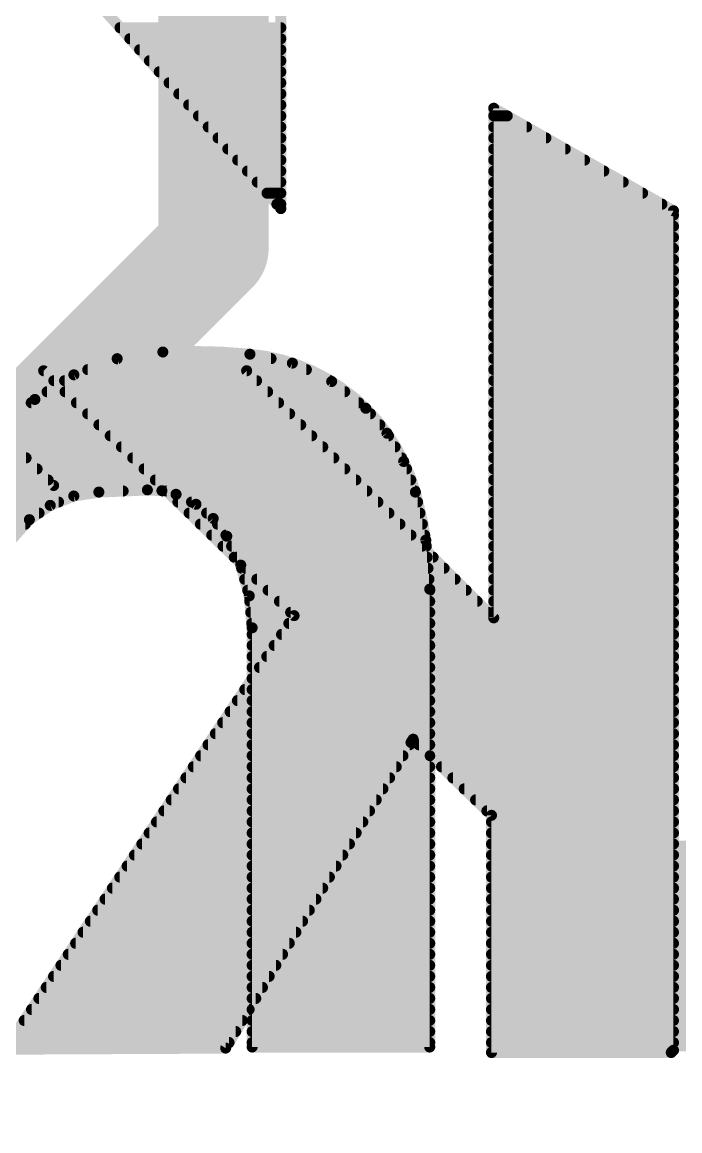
# Model space of a CAD drawing. Extents: x -19.1 to 53.5, y -15.6 to 59.8.
# Drawn here: x 28.134 to 29.649, y 20.193 to 22.746 of the extents above; entities that cross this region are included whole.
import ezdxf

# ---------------------------------------------------------------- set-up
doc = ezdxf.new("R2010")
doc.units = 0
for name, color, linetype in [('16', 132, 'CONTINUOUS'), ('21', 41, 'CONTINUOUS'), ('22', 40, 'CONTINUOUS')]:
    doc.layers.add(name, color=color, linetype=linetype)

# ---------------------------------------------------------------- blocks, each defined once
blk = doc.blocks.new('RECT')
blk.add_solid([(-0.5, -0.5), (0.5, -0.5), (-0.5, 0.5), (0.5, 0.5)])

msp = doc.modelspace()

# ---------------------------------------------------------------- linework, layer by layer
at = {"layer": '16', "const_width": 0.254}
for points in [[(28.575, 22.225), (28.575, 31.496)], [(26.67, 20.32), (28.575, 22.225)]]:
    msp.add_lwpolyline(points, dxfattribs=at)
at = {"layer": '16', "const_width": 0.127}
for points in [[(28.6199, 22.1801, 1), (28.5301, 22.2699)], [(28.5115, 22.225, 1), (28.6385, 22.225)]]:
    msp.add_lwpolyline(points, format="xyb", dxfattribs=at)
at = {"layer": '21'}
for points, const_width in [([(28.4582, 21.9862, 0.1577), (28.1635, 21.877)], 0.0254), ([(28.3521, 21.977, 1), (28.354, 21.9644)], 0.0127), ([(28.355, 21.9774, 1), (28.355, 21.9646)], 0.0127), ([(28.3552, 21.9648, 1), (28.3508, 21.9767)], 0.0127), ([(28.6588, 21.9812, 0.0335), (28.4582, 21.9862)], 0.0254), ([(28.4584, 21.9925, 1), (28.458, 21.9799)], 0.0127), ([(28.4579, 21.9925, 1), (28.4585, 21.9799)], 0.0127), ([(28.4591, 21.9799, 1), (28.4573, 21.9925)], 0.0127), ([(28.4585, 21.9799, 1), (28.4579, 21.9925)], 0.0127), ([(28.6601, 21.9874, 1), (28.6575, 21.975)], 0.0127), ([(28.9255, 21.8567, 0.1741), (28.6588, 21.9812)], 0.0254), ([(28.6594, 21.9875, 1), (28.6582, 21.9749)], 0.0127), ([(28.6582, 21.9749, 1), (28.6594, 21.9875)], 0.0127), ([(28.6586, 21.9749, 1), (28.659, 21.9875)], 0.0127), ([(28.7074, 21.9646, 1), (28.7074, 21.9774)], 0.0127), ([(28.2853, 21.952, 1), (28.2853, 21.9393)], 0.0127), ([(28.7592, 21.9664, 1), (28.7538, 21.9549)], 0.0127), ([(28.7552, 21.9545, 1), (28.7578, 21.9669)], 0.0127), ([(28.7888, 21.9393, 1), (28.7888, 21.952)], 0.0127), ([(28.2319, 21.9266, 1), (28.2319, 21.9139)], 0.0127), ([(28.2512, 21.9397, 1), (28.2556, 21.9278)], 0.0127), ([(28.2568, 21.9284, 1), (28.25, 21.9391)], 0.0127), ([(28.8509, 21.9234, 1), (28.8431, 21.9134)], 0.0127), ([(28.8432, 21.9139, 1), (28.8432, 21.9266)], 0.0127), ([(28.8443, 21.9127, 1), (28.8497, 21.9242)], 0.0127), ([(28.1917, 21.9012, 1), (28.1917, 21.8884)], 0.0127), ([(28.8771, 21.8884, 1), (28.8771, 21.9012)], 0.0127), ([(28.1635, 21.877, 0.0664), (28.0772, 21.7881)], 0.0254), ([(28.1551, 21.8758, 1), (28.1551, 21.8631)], 0.0127), ([(28.1601, 21.8824, 1), (28.1669, 21.8716)], 0.0127), ([(28.1596, 21.882, 1), (28.1674, 21.872)], 0.0127), ([(28.1678, 21.8723, 1), (28.1592, 21.8817)], 0.0127), ([(28.1674, 21.872, 1), (28.1596, 21.882)], 0.0127), ([(28.9094, 21.8631, 1), (28.9094, 21.8758)], 0.0127), ([(28.9303, 21.8608, 1), (28.9207, 21.8526)], 0.0127), ([(29.0398, 21.6637, 0.1281), (28.9255, 21.8567)], 0.0254), ([(28.93, 21.8612, 1), (28.921, 21.8522)], 0.0127), ([(28.921, 21.8522, 1), (28.93, 21.8612)], 0.0127), ([(28.9216, 21.8517, 1), (28.9294, 21.8617)], 0.0127), ([(28.9363, 21.8377, 1), (28.9363, 21.8504)], 0.0127), ([(28.9579, 21.8122, 1), (28.9579, 21.825)], 0.0127), ([(28.9799, 21.8024, 1), (28.9689, 21.7959)], 0.0127), ([(28.9696, 21.7951, 1), (28.9792, 21.8033)], 0.0127), ([(28.9779, 21.7869, 1), (28.9779, 21.7996)], 0.0127), ([(28.993, 21.7614, 1), (28.993, 21.7742)], 0.0127), ([(29.008, 21.736, 1), (29.008, 21.7488)], 0.0127), ([(29.0188, 21.7365, 1), (29.0069, 21.732)], 0.0127), ([(29.0074, 21.731, 1), (29.0183, 21.7375)], 0.0127), ([(29.0194, 21.7107, 1), (29.0194, 21.7234)], 0.0127), ([(29.0291, 21.6852, 1), (29.0291, 21.698)], 0.0127), ([(28.3108, 21.6637, 0.1688), (28.1508, 21.6002)], 0.0254), ([(28.3108, 21.6637, 0.0006), (28.4226, 21.6687)], 0.0254), ([(28.3105, 21.67, 1), (28.3111, 21.6574)], 0.0127), ([(28.3105, 21.67, 1), (28.3111, 21.6574)], 0.0127), ([(28.3118, 21.6574, 1), (28.3098, 21.67)], 0.0127), ([(28.3111, 21.6574, 1), (28.3105, 21.67)], 0.0127), ([(28.3667, 21.6598, 1), (28.3667, 21.6726)], 0.0127), ([(28.4886, 21.6586, 0.0992), (28.4226, 21.6687)], 0.0254), ([(28.4229, 21.675, 1), (28.4223, 21.6624)], 0.0127), ([(28.4223, 21.675, 1), (28.4229, 21.6624)], 0.0127), ([(28.4229, 21.6624, 1), (28.4223, 21.675)], 0.0127), ([(28.4229, 21.6624, 1), (28.4223, 21.675)], 0.0127), ([(28.4577, 21.6731, 1), (28.4545, 21.6608)], 0.0127), ([(28.4589, 21.6726, 1), (28.4589, 21.6598)], 0.0127), ([(28.4558, 21.6606, 1), (28.4564, 21.6733)], 0.0127), ([(29.046, 21.665, 1), (29.0336, 21.6624)], 0.0127), ([(29.0728, 21.4401, 0.0668), (29.0398, 21.6637)], 0.0254), ([(29.0459, 21.6655, 1), (29.0337, 21.6619)], 0.0127), ([(29.0388, 21.6598, 1), (29.0388, 21.6726)], 0.0127), ([(28.2181, 21.6345, 1), (28.2181, 21.6472)], 0.0127), ([(28.2522, 21.661, 1), (28.2541, 21.6484)], 0.0127), ([(28.2555, 21.6488, 1), (28.2508, 21.6606)], 0.0127), ([(28.4914, 21.6643, 1), (28.4858, 21.6529)], 0.0127), ([(28.6055, 21.5621, 0.1719), (28.4886, 21.6586)], 0.0254), ([(28.4908, 21.6646, 1), (28.4864, 21.6526)], 0.0127), ([(28.4864, 21.6526, 1), (28.4908, 21.6646)], 0.0127), ([(28.487, 21.6524, 1), (28.4902, 21.6648)], 0.0127), ([(28.5243, 21.6472, 1), (28.5243, 21.6345)], 0.0127), ([(28.5386, 21.6405, 1), (28.5306, 21.6307)], 0.0127), ([(28.5318, 21.63, 1), (28.5374, 21.6413)], 0.0127), ([(29.0337, 21.6619, 1), (29.0459, 21.6655)], 0.0127), ([(29.0339, 21.6614, 1), (29.0457, 21.666)], 0.0127), ([(29.0448, 21.6345, 1), (29.0448, 21.6472)], 0.0127), ([(28.173, 21.609, 1), (28.173, 21.6218)], 0.0127), ([(28.1966, 21.6391, 1), (28.2013, 21.6273)], 0.0127), ([(28.2025, 21.6279, 1), (28.1953, 21.6384)], 0.0127), ([(28.5591, 21.6218, 1), (28.5591, 21.609)], 0.0127), ([(29.0503, 21.609, 1), (29.0503, 21.6218)], 0.0127), ([(28.1508, 21.6002, 0.1229), (28.0594, 21.4706)], 0.0254), ([(28.1416, 21.5836, 1), (28.1416, 21.5964)], 0.0127), ([(28.1472, 21.6054, 1), (28.1544, 21.595)], 0.0127), ([(28.1467, 21.605, 1), (28.1549, 21.5954)], 0.0127), ([(28.1555, 21.5959, 1), (28.1461, 21.6045)], 0.0127), ([(28.1549, 21.5954, 1), (28.1467, 21.605)], 0.0127), ([(28.5793, 21.6068, 1), (28.5692, 21.599)], 0.0127), ([(28.5702, 21.598, 1), (28.5783, 21.6078)], 0.0127), ([(28.5841, 21.5964, 1), (28.5841, 21.5836)], 0.0127), ([(29.0558, 21.5836, 1), (29.0558, 21.5964)], 0.0127), ([(28.6036, 21.571, 1), (28.6036, 21.5583)], 0.0127), ([(28.6112, 21.5649, 1), (28.5998, 21.5593)], 0.0127), ([(28.6639, 21.3512, 0.136), (28.6055, 21.5621)], 0.0254), ([(28.6109, 21.5654, 1), (28.6001, 21.5588)], 0.0127), ([(28.6001, 21.5588, 1), (28.6109, 21.5654)], 0.0127), ([(28.6005, 21.5582, 1), (28.6105, 21.566)], 0.0127), ([(29.0613, 21.5583, 1), (29.0613, 21.571)], 0.0127), ([(28.6166, 21.5456, 1), (28.6166, 21.5328)], 0.0127), ([(29.0701, 21.5535, 1), (29.0574, 21.5525)], 0.0127), ([(29.0576, 21.5517, 1), (29.07, 21.5543)], 0.0127), ([(29.0649, 21.5328, 1), (29.0649, 21.5456)], 0.0127), ([(28.6289, 21.5202, 1), (28.6289, 21.5074)], 0.0127), ([(29.0669, 21.5074, 1), (29.0669, 21.5202)], 0.0127), ([(28.6437, 21.4974, 1), (28.6315, 21.494)], 0.0127), ([(28.6319, 21.4929, 1), (28.6433, 21.4985)], 0.0127), ([(28.6396, 21.4948, 1), (28.6396, 21.4821)], 0.0127), ([(29.0689, 21.4821, 1), (29.0689, 21.4948)], 0.0127), ([(28.6467, 21.4694, 1), (28.6467, 21.4566)], 0.0127), ([(29.071, 21.4566, 1), (29.071, 21.4694)], 0.0127), ([(28.6537, 21.444, 1), (28.6537, 21.4312)], 0.0127), ([(29.0792, 21.4401, 1), (29.0664, 21.4401)], 0.0127), ([(29.0792, 21.4401, 1), (29.0664, 21.4401)], 0.0127), ([(29.0665, 21.4396, 1), (29.0791, 21.4406)], 0.0127), ([(29.0665, 21.44, 1), (29.0791, 21.4402)], 0.0127), ([(29.0728, 21.4312, 1), (29.0728, 21.444)], 0.0127), ([(28.6636, 21.4252, 1), (28.651, 21.4241)], 0.0127), ([(28.6512, 21.4229, 1), (28.6634, 21.4263)], 0.0127), ([(28.6584, 21.4186, 1), (28.6584, 21.4059)], 0.0127), ([(29.0728, 21.4059, 1), (29.0728, 21.4186)], 0.0127), ([(28.6607, 21.3932, 1), (28.6607, 21.3804)], 0.0127), ([(29.0728, 21.3804, 1), (29.0728, 21.3932)], 0.0127), ([(28.663, 21.3678, 1), (28.663, 21.355)], 0.0127), ([(29.0728, 21.355, 1), (29.0728, 21.3678)], 0.0127), ([(28.6703, 21.3512, 1), (28.6576, 21.3512)], 0.0127), ([(28.6703, 21.3512, 1), (28.6576, 21.3512)], 0.0127), ([(28.6576, 21.3506, 1), (28.6702, 21.3518)], 0.0127), ([(28.6576, 21.3512, 1), (28.6702, 21.3512)], 0.0127), ([(28.6639, 21.3424, 1), (28.6639, 21.3297)], 0.0127), ([(29.0728, 21.3297, 1), (29.0728, 21.3424)], 0.0127), ([(28.6639, 21.317, 1), (28.6639, 21.3042)], 0.0127), ([(29.0728, 21.3042, 1), (29.0728, 21.317)], 0.0127), ([(28.6639, 21.2916, 1), (28.6639, 21.2788)], 0.0127), ([(29.0728, 21.2788, 1), (29.0728, 21.2916)], 0.0127), ([(28.6639, 21.2662, 1), (28.6639, 21.2535)], 0.0127), ([(29.0728, 21.2535, 1), (29.0728, 21.2662)], 0.0127), ([(28.6639, 21.2408, 1), (28.6639, 21.228)], 0.0127), ([(29.0728, 21.228, 1), (29.0728, 21.2408)], 0.0127), ([(28.6639, 21.2154, 1), (28.6639, 21.2026)], 0.0127), ([(29.0728, 21.2026, 1), (29.0728, 21.2154)], 0.0127), ([(28.6639, 21.19, 1), (28.6639, 21.1773)], 0.0127), ([(29.0728, 21.1773, 1), (29.0728, 21.19)], 0.0127), ([(28.6639, 21.1646, 1), (28.6639, 21.1518)], 0.0127), ([(29.0728, 21.1518, 1), (29.0728, 21.1646)], 0.0127), ([(28.6639, 21.1392, 1), (28.6639, 21.1264)], 0.0127), ([(29.0728, 21.1264, 1), (29.0728, 21.1392)], 0.0127), ([(28.6639, 21.1138, 1), (28.6639, 21.1011)], 0.0127), ([(29.0728, 21.1011, 1), (29.0728, 21.1138)], 0.0127), ([(28.6639, 21.0884, 1), (28.6639, 21.0756)], 0.0127), ([(29.0728, 21.0756, 1), (29.0728, 21.0884)], 0.0127), ([(28.6639, 21.063, 1), (28.6639, 21.0502)], 0.0127), ([(29.0728, 21.0502, 1), (29.0728, 21.063)], 0.0127), ([(28.6639, 21.0376, 1), (28.6639, 21.0249)], 0.0127), ([(29.0728, 21.0249, 1), (29.0728, 21.0376)], 0.0127), ([(28.6639, 21.0122, 1), (28.6639, 20.9994)], 0.0127), ([(29.0728, 20.9994, 1), (29.0728, 21.0122)], 0.0127), ([(28.6639, 20.9868, 1), (28.6639, 20.974)], 0.0127), ([(29.0728, 20.974, 1), (29.0728, 20.9868)], 0.0127), ([(28.6639, 20.9614, 1), (28.6639, 20.9487)], 0.0127), ([(29.0728, 20.9487, 1), (29.0728, 20.9614)], 0.0127), ([(28.6639, 20.936, 1), (28.6639, 20.9232)], 0.0127), ([(29.0728, 20.9232, 1), (29.0728, 20.936)], 0.0127), ([(28.6639, 20.9106, 1), (28.6639, 20.8978)], 0.0127), ([(29.0728, 20.8978, 1), (29.0728, 20.9106)], 0.0127), ([(28.6639, 20.8852, 1), (28.6639, 20.8725)], 0.0127), ([(29.0728, 20.8725, 1), (29.0728, 20.8852)], 0.0127), ([(28.6639, 20.8598, 1), (28.6639, 20.847)], 0.0127), ([(29.0728, 20.847, 1), (29.0728, 20.8598)], 0.0127), ([(28.6639, 20.8344, 1), (28.6639, 20.8216)], 0.0127), ([(29.0728, 20.8216, 1), (29.0728, 20.8344)], 0.0127), ([(28.6639, 20.809, 1), (28.6639, 20.7963)], 0.0127), ([(29.0728, 20.7963, 1), (29.0728, 20.809)], 0.0127), ([(28.6639, 20.7836, 1), (28.6639, 20.7708)], 0.0127), ([(29.0728, 20.7708, 1), (29.0728, 20.7836)], 0.0127), ([(28.6639, 20.7582, 1), (28.6639, 20.7454)], 0.0127), ([(29.0728, 20.7454, 1), (29.0728, 20.7582)], 0.0127), ([(28.6639, 20.7328, 1), (28.6639, 20.7201)], 0.0127), ([(29.0728, 20.7201, 1), (29.0728, 20.7328)], 0.0127), ([(28.6639, 20.7074, 1), (28.6639, 20.6946)], 0.0127), ([(29.0728, 20.6946, 1), (29.0728, 20.7074)], 0.0127), ([(28.6639, 20.682, 1), (28.6639, 20.6692)], 0.0127), ([(29.0728, 20.6692, 1), (29.0728, 20.682)], 0.0127), ([(28.6639, 20.6566, 1), (28.6639, 20.6439)], 0.0127), ([(29.0728, 20.6439, 1), (29.0728, 20.6566)], 0.0127), ([(28.6639, 20.6312, 1), (28.6639, 20.6184)], 0.0127), ([(29.0728, 20.6184, 1), (29.0728, 20.6312)], 0.0127), ([(28.6639, 20.6058, 1), (28.6639, 20.593)], 0.0127), ([(29.0728, 20.593, 1), (29.0728, 20.6058)], 0.0127), ([(28.6639, 20.5804, 1), (28.6639, 20.5677)], 0.0127), ([(29.0728, 20.5677, 1), (29.0728, 20.5804)], 0.0127), ([(28.6639, 20.555, 1), (28.6639, 20.5422)], 0.0127), ([(29.0728, 20.5422, 1), (29.0728, 20.555)], 0.0127), ([(28.6639, 20.5296, 1), (28.6639, 20.5168)], 0.0127), ([(29.0728, 20.5168, 1), (29.0728, 20.5296)], 0.0127), ([(28.6639, 20.5042, 1), (28.6639, 20.4915)], 0.0127), ([(29.0728, 20.4915, 1), (29.0728, 20.5042)], 0.0127), ([(28.6639, 20.4788, 1), (28.6639, 20.466)], 0.0127), ([(29.0728, 20.466, 1), (29.0728, 20.4788)], 0.0127), ([(28.6639, 20.4534, 1), (28.6639, 20.4407)], 0.0127), ([(29.0728, 20.4407, 1), (29.0728, 20.4534)], 0.0127), ([(28.6639, 20.428, 1), (28.6639, 20.4153)], 0.0127), ([(29.0728, 20.4153, 1), (29.0728, 20.428)], 0.0127), ([(28.6639, 20.4026, 1), (28.6639, 20.3898)], 0.0127), ([(28.6639, 20.3924, 1), (28.6639, 20.3796)], 0.0127), ([(28.6639, 20.3924, 1), (28.6639, 20.3796)], 0.0127), ([(29.0728, 20.3898, 1), (29.0728, 20.4026)], 0.0127), ([(29.0728, 20.3796, 1), (29.0728, 20.3924)], 0.0127), ([(29.0728, 20.3796, 1), (29.0728, 20.3924)], 0.0127), ([(28.6576, 20.386, 1), (28.6703, 20.386)], 0.0127), ([(28.6576, 20.386, 1), (28.6703, 20.386)], 0.0127), ([(29.0664, 20.386, 1), (29.0792, 20.386)], 0.0127), ([(29.0664, 20.386, 1), (29.0792, 20.386)], 0.0127)]:
    msp.add_lwpolyline(points, format="xyb", dxfattribs=dict(at, const_width=const_width))
at = {"layer": '21', "const_width": 0.0254}
for points in [[(28.2534, 21.9338), (28.353, 21.9707)], [(28.353, 21.9707), (28.4582, 21.9862)], [(28.355, 21.971), (28.7074, 21.971)], [(28.4582, 21.9862), (28.6588, 21.9812)], [(28.6588, 21.9812), (28.7565, 21.9607)], [(28.2853, 21.9456), (28.7888, 21.9456)], [(28.7565, 21.9607), (28.847, 21.9184)], [(28.1635, 21.877), (28.2534, 21.9338)], [(28.2319, 21.9202), (28.8432, 21.9202)], [(28.847, 21.9184), (28.9255, 21.8567)], [(28.1917, 21.8948), (28.8771, 21.8948)], [(28.1174, 21.8354), (28.1635, 21.877)], [(28.1551, 21.8694), (28.9094, 21.8694)], [(28.1269, 21.844), (28.9363, 21.844)], [(28.9255, 21.8567), (28.9744, 21.7992)], [(28.1031, 21.8186), (28.9579, 21.8186)], [(28.0815, 21.7932), (28.9779, 21.7932)], [(28.9744, 21.7992), (29.0129, 21.7342)], [(28.0623, 21.7678), (28.993, 21.7678)], [(28.0429, 21.7424), (29.008, 21.7424)], [(27.6073, 21.717), (29.0194, 21.717)], [(29.0129, 21.7342), (29.0398, 21.6637)], [(27.6073, 21.6916), (29.0291, 21.6916)], [(27.6073, 21.6662), (28.3667, 21.6662)], [(28.3108, 21.6637), (28.2532, 21.6547)], [(28.4226, 21.6687), (28.3108, 21.6637)], [(28.4561, 21.6669), (28.4226, 21.6687)], [(28.4886, 21.6586), (28.4561, 21.6669)], [(28.4589, 21.6662), (29.0388, 21.6662)], [(29.0398, 21.6637), (29.0638, 21.553)], [(27.6073, 21.6408), (28.2181, 21.6408)], [(28.2532, 21.6547), (28.1989, 21.6332)], [(28.5346, 21.6356), (28.4886, 21.6586)], [(28.5243, 21.6408), (29.0448, 21.6408)], [(28.5742, 21.6029), (28.5346, 21.6356)], [(27.6073, 21.6154), (28.173, 21.6154)], [(28.1989, 21.6332), (28.1508, 21.6002)], [(28.5591, 21.6154), (29.0503, 21.6154)], [(27.6073, 21.59), (28.1416, 21.59)], [(28.1508, 21.6002), (28.0971, 21.541)], [(28.6055, 21.5621), (28.5742, 21.6029)], [(28.5841, 21.59), (29.0558, 21.59)], [(28.6036, 21.5646), (29.0613, 21.5646)], [(28.6376, 21.4957), (28.6055, 21.5621)], [(28.6166, 21.5392), (29.0649, 21.5392)], [(29.0638, 21.553), (29.0728, 21.4401)], [(28.6289, 21.5138), (29.0669, 21.5138)], [(28.6573, 21.4246), (28.6376, 21.4957)], [(28.6396, 21.4884), (29.0689, 21.4884)], [(28.6467, 21.463), (29.071, 21.463)], [(28.6537, 21.4376), (29.0728, 21.4376)], [(29.0728, 21.4401), (29.0728, 20.386)], [(29.0728, 21.4401), (29.0728, 20.386)], [(28.6639, 21.3512), (28.6573, 21.4246)], [(28.6584, 21.4122), (29.0728, 21.4122)], [(28.6607, 21.3868), (29.0728, 21.3868)], [(28.663, 21.3614), (29.0728, 21.3614)], [(28.6639, 20.386), (28.6639, 21.3512)], [(28.6639, 20.386), (28.6639, 21.3512)], [(28.6639, 21.336), (29.0728, 21.336)], [(28.6639, 21.3106), (29.0728, 21.3106)], [(28.6639, 21.2852), (29.0728, 21.2852)], [(28.6639, 21.2598), (29.0728, 21.2598)], [(28.6639, 21.2344), (29.0728, 21.2344)], [(28.6639, 21.209), (29.0728, 21.209)], [(28.6639, 21.1836), (29.0728, 21.1836)], [(28.6639, 21.1582), (29.0728, 21.1582)], [(28.6639, 21.1328), (29.0728, 21.1328)], [(28.6639, 21.1074), (29.0728, 21.1074)], [(28.6639, 21.082), (29.0728, 21.082)], [(28.6639, 21.0566), (29.0728, 21.0566)], [(28.6639, 21.0312), (29.0728, 21.0312)], [(28.6639, 21.0058), (29.0728, 21.0058)], [(28.6639, 20.9804), (29.0728, 20.9804)], [(28.6639, 20.955), (29.0728, 20.955)], [(28.6639, 20.9296), (29.0728, 20.9296)], [(28.6639, 20.9042), (29.0728, 20.9042)], [(28.6639, 20.8788), (29.0728, 20.8788)], [(28.6639, 20.8534), (29.0728, 20.8534)], [(28.6639, 20.828), (29.0728, 20.828)], [(28.6639, 20.8026), (29.0728, 20.8026)], [(28.6639, 20.7772), (29.0728, 20.7772)], [(28.6639, 20.7518), (29.0728, 20.7518)], [(28.6639, 20.7264), (29.0728, 20.7264)], [(28.6639, 20.701), (29.0728, 20.701)], [(28.6639, 20.6756), (29.0728, 20.6756)], [(28.6639, 20.6502), (29.0728, 20.6502)], [(28.6639, 20.6248), (29.0728, 20.6248)], [(28.6639, 20.5994), (29.0728, 20.5994)], [(28.6639, 20.574), (29.0728, 20.574)], [(28.6639, 20.5486), (29.0728, 20.5486)], [(28.6639, 20.5232), (29.0728, 20.5232)], [(28.6639, 20.4978), (29.0728, 20.4978)], [(28.6639, 20.4724), (29.0728, 20.4724)], [(28.6639, 20.447), (29.0728, 20.447)], [(28.6639, 20.4216), (29.0728, 20.4216)], [(28.6639, 20.3962), (29.0728, 20.3962)], [(29.0728, 20.386), (28.6639, 20.386)], [(29.0728, 20.386), (28.6639, 20.386)]]:
    msp.add_lwpolyline(points, dxfattribs=at)
at = {"layer": '22', "const_width": 0.0254}
for points in [[(28.7299, 23.8328), (28.7299, 22.3164)], [(28.7299, 22.3164), (28.2423, 22.8651)], [(28.3597, 22.733), (28.7299, 22.733)], [(28.3823, 22.7076), (28.7299, 22.7076)], [(28.4048, 22.6822), (28.7299, 22.6822)], [(28.4274, 22.6568), (28.7299, 22.6568)], [(28.45, 22.6314), (28.7299, 22.6314)], [(28.4726, 22.606), (28.7299, 22.606)], [(28.4951, 22.5806), (28.7299, 22.5806)], [(28.5177, 22.5552), (28.7299, 22.5552)], [(28.5403, 22.5298), (28.7299, 22.5298)], [(29.6342, 22.3114), (29.2202, 22.5476)], [(29.2202, 22.5476), (29.2202, 21.3741)], [(29.2202, 22.5298), (29.2514, 22.5298)], [(28.5628, 22.5044), (28.7299, 22.5044)], [(29.2202, 22.5044), (29.2959, 22.5044)], [(28.5854, 22.479), (28.7299, 22.479)], [(29.2202, 22.479), (29.3404, 22.479)], [(28.608, 22.4536), (28.7299, 22.4536)], [(29.2202, 22.4536), (29.385, 22.4536)], [(28.6306, 22.4282), (28.7299, 22.4282)], [(29.2202, 22.4282), (29.4295, 22.4282)], [(28.6531, 22.4028), (28.7299, 22.4028)], [(29.2202, 22.4028), (29.474, 22.4028)], [(28.6757, 22.3774), (28.7299, 22.3774)], [(29.2202, 22.3774), (29.5185, 22.3774)], [(28.6983, 22.352), (28.7299, 22.352)], [(29.2202, 22.352), (29.563, 22.352)], [(28.7208, 22.3266), (28.7299, 22.3266)], [(29.2202, 22.3266), (29.6076, 22.3266)], [(29.2202, 22.3012), (29.6342, 22.3012)], [(29.6342, 20.3784), (29.6342, 22.3114)], [(29.2202, 22.2758), (29.6342, 22.2758)], [(29.2202, 22.2504), (29.6342, 22.2504)], [(29.2202, 22.225), (29.6342, 22.225)], [(29.2202, 22.1996), (29.6342, 22.1996)], [(29.2202, 22.1742), (29.6342, 22.1742)], [(29.2202, 22.1488), (29.6342, 22.1488)], [(29.2202, 22.1234), (29.6342, 22.1234)], [(29.2202, 22.098), (29.6342, 22.098)], [(29.2202, 22.0726), (29.6342, 22.0726)], [(29.2202, 22.0472), (29.6342, 22.0472)], [(29.2202, 22.0218), (29.6342, 22.0218)], [(29.2202, 21.9964), (29.6342, 21.9964)], [(29.2202, 21.971), (29.6342, 21.971)], [(28.2067, 21.6789), (27.94, 21.9456)], [(28.6512, 21.9431), (28.1838, 21.9431)], [(28.1838, 21.9431), (28.7604, 21.3792)], [(29.2202, 21.3741), (28.6512, 21.9431)], [(29.2202, 21.9456), (29.6342, 21.9456)], [(28.2072, 21.9202), (28.6741, 21.9202)], [(29.2202, 21.9202), (29.6342, 21.9202)], [(28.2332, 21.8948), (28.6995, 21.8948)], [(29.2202, 21.8948), (29.6342, 21.8948)], [(28.2592, 21.8694), (28.7249, 21.8694)], [(29.2202, 21.8694), (29.6342, 21.8694)], [(28.2851, 21.844), (28.7503, 21.844)], [(29.2202, 21.844), (29.6342, 21.844)], [(28.3111, 21.8186), (28.7757, 21.8186)], [(29.2202, 21.8186), (29.6342, 21.8186)], [(28.3371, 21.7932), (28.8011, 21.7932)], [(29.2202, 21.7932), (29.6342, 21.7932)], [(28.363, 21.7678), (28.8265, 21.7678)], [(29.2202, 21.7678), (29.6342, 21.7678)], [(27.0916, 21.7424), (28.1432, 21.7424)], [(28.389, 21.7424), (28.8519, 21.7424)], [(29.2202, 21.7424), (29.6342, 21.7424)], [(27.0916, 21.717), (28.1686, 21.717)], [(28.415, 21.717), (28.8773, 21.717)], [(29.2202, 21.717), (29.6342, 21.717)], [(27.0916, 21.6916), (28.194, 21.6916)], [(28.441, 21.6916), (28.9027, 21.6916)], [(29.2202, 21.6916), (29.6342, 21.6916)], [(27.8079, 21.6764), (28.2067, 21.6789)], [(28.4669, 21.6662), (28.9281, 21.6662)], [(29.2202, 21.6662), (29.6342, 21.6662)], [(28.4929, 21.6408), (28.9535, 21.6408)], [(29.2202, 21.6408), (29.6342, 21.6408)], [(28.5189, 21.6154), (28.9789, 21.6154)], [(29.2202, 21.6154), (29.6342, 21.6154)], [(28.5449, 21.59), (29.0043, 21.59)], [(29.2202, 21.59), (29.6342, 21.59)], [(28.5708, 21.5646), (29.0297, 21.5646)], [(29.2202, 21.5646), (29.6342, 21.5646)], [(28.5968, 21.5392), (29.0551, 21.5392)], [(29.2202, 21.5392), (29.6342, 21.5392)], [(28.6228, 21.5138), (29.0805, 21.5138)], [(29.2202, 21.5138), (29.6342, 21.5138)], [(28.6487, 21.4884), (29.1059, 21.4884)], [(29.2202, 21.4884), (29.6342, 21.4884)], [(28.6747, 21.463), (29.1313, 21.463)], [(29.2202, 21.463), (29.6342, 21.463)], [(28.7007, 21.4376), (29.1567, 21.4376)], [(29.2202, 21.4376), (29.6342, 21.4376)], [(28.7267, 21.4122), (29.1821, 21.4122)], [(29.2202, 21.4122), (29.6342, 21.4122)], [(28.7604, 21.3792), (28.0949, 20.381)], [(28.7526, 21.3868), (29.2075, 21.3868)], [(29.2202, 21.3868), (29.6342, 21.3868)], [(28.7485, 21.3614), (29.6342, 21.3614)], [(28.7316, 21.336), (29.6342, 21.336)], [(28.7147, 21.3106), (29.6342, 21.3106)], [(28.6977, 21.2852), (29.6342, 21.2852)], [(28.6808, 21.2598), (29.6342, 21.2598)], [(28.6639, 21.2344), (29.6342, 21.2344)], [(28.6469, 21.209), (29.6342, 21.209)], [(28.63, 21.1836), (29.6342, 21.1836)], [(28.6131, 21.1582), (29.6342, 21.1582)], [(28.5961, 21.1328), (29.6342, 21.1328)], [(28.5792, 21.1074), (29.6342, 21.1074)], [(28.5623, 21.082), (29.0266, 21.082)], [(28.6029, 20.3835), (29.0297, 21.0871)], [(29.0297, 21.0871), (29.0347, 21.0947)], [(29.0347, 21.0947), (29.2151, 20.9194)], [(29.0478, 21.082), (29.6342, 21.082)], [(28.5453, 21.0566), (29.0112, 21.0566)], [(29.0739, 21.0566), (29.6342, 21.0566)], [(28.5284, 21.0312), (28.9958, 21.0312)], [(29.1, 21.0312), (29.6342, 21.0312)], [(28.5115, 21.0058), (28.9804, 21.0058)], [(29.1262, 21.0058), (29.6342, 21.0058)], [(28.4945, 20.9804), (28.965, 20.9804)], [(29.1523, 20.9804), (29.6342, 20.9804)], [(28.4776, 20.955), (28.9496, 20.955)], [(29.1785, 20.955), (29.6342, 20.955)], [(28.4607, 20.9296), (28.9342, 20.9296)], [(29.2046, 20.9296), (29.6342, 20.9296)], [(28.4437, 20.9042), (28.9188, 20.9042)], [(29.2151, 20.9194), (29.2151, 20.3733)], [(29.2151, 20.9042), (29.6342, 20.9042)], [(28.4268, 20.8788), (28.9033, 20.8788)], [(29.2151, 20.8788), (29.6342, 20.8788)], [(28.4099, 20.8534), (28.8879, 20.8534)], [(29.2151, 20.8534), (29.6342, 20.8534)], [(28.3929, 20.828), (28.8725, 20.828)], [(29.2151, 20.828), (29.6342, 20.828)], [(28.376, 20.8026), (28.8571, 20.8026)], [(29.2151, 20.8026), (29.6342, 20.8026)], [(28.359, 20.7772), (28.8417, 20.7772)], [(29.2151, 20.7772), (29.6342, 20.7772)], [(28.3421, 20.7518), (28.8263, 20.7518)], [(29.2151, 20.7518), (29.6342, 20.7518)], [(28.3252, 20.7264), (28.8109, 20.7264)], [(29.2151, 20.7264), (29.6342, 20.7264)], [(28.3082, 20.701), (28.7955, 20.701)], [(29.2151, 20.701), (29.6342, 20.701)], [(28.2913, 20.6756), (28.7801, 20.6756)], [(29.2151, 20.6756), (29.6342, 20.6756)], [(28.2744, 20.6502), (28.7647, 20.6502)], [(29.2151, 20.6502), (29.6342, 20.6502)], [(28.2574, 20.6248), (28.7493, 20.6248)], [(29.2151, 20.6248), (29.6342, 20.6248)], [(28.2405, 20.5994), (28.7339, 20.5994)], [(29.2151, 20.5994), (29.6342, 20.5994)], [(28.2236, 20.574), (28.7185, 20.574)], [(29.2151, 20.574), (29.6342, 20.574)], [(28.2066, 20.5486), (28.703, 20.5486)], [(29.2151, 20.5486), (29.6342, 20.5486)], [(28.1897, 20.5232), (28.6876, 20.5232)], [(29.2151, 20.5232), (29.6342, 20.5232)], [(28.1728, 20.4978), (28.6722, 20.4978)], [(29.2151, 20.4978), (29.6342, 20.4978)], [(28.1558, 20.4724), (28.6568, 20.4724)], [(29.2151, 20.4724), (29.6342, 20.4724)], [(28.1389, 20.447), (28.6414, 20.447)], [(29.2151, 20.447), (29.6342, 20.447)], [(28.122, 20.4216), (28.626, 20.4216)], [(29.2151, 20.4216), (29.6342, 20.4216)], [(28.0949, 20.381), (28.6029, 20.3835)], [(28.105, 20.3962), (28.6106, 20.3962)], [(29.2151, 20.3962), (29.6342, 20.3962)], [(29.2151, 20.3733), (29.6291, 20.3733)], [(29.6291, 20.3733), (29.6342, 20.3784)]]:
    msp.add_lwpolyline(points, dxfattribs=at)
at = {"layer": '22', "const_width": 0.0127}
for points in [[(28.3597, 22.7394, 1), (28.3597, 22.7266)], [(28.7299, 22.7266, 1), (28.7299, 22.7394)], [(28.3823, 22.714, 1), (28.3823, 22.7012)], [(28.7299, 22.7012, 1), (28.7299, 22.714)], [(28.4048, 22.6886, 1), (28.4048, 22.6759)], [(28.7299, 22.6759, 1), (28.7299, 22.6886)], [(28.4274, 22.6632, 1), (28.4274, 22.6504)], [(28.7299, 22.6504, 1), (28.7299, 22.6632)], [(28.45, 22.6378, 1), (28.45, 22.6251)], [(28.7299, 22.6251, 1), (28.7299, 22.6378)], [(28.4726, 22.6124, 1), (28.4726, 22.5997)], [(28.7299, 22.5997, 1), (28.7299, 22.6124)], [(28.4951, 22.587, 1), (28.4951, 22.5742)], [(28.7299, 22.5742, 1), (28.7299, 22.587)], [(28.5177, 22.5616, 1), (28.5177, 22.5489)], [(28.7299, 22.5489, 1), (28.7299, 22.5616)], [(28.5403, 22.5362, 1), (28.5403, 22.5235)], [(28.7299, 22.5235, 1), (28.7299, 22.5362)], [(29.2233, 22.5531, 1), (29.2171, 22.5421)], [(29.2266, 22.5476, 1), (29.2139, 22.5476)], [(29.2202, 22.5362, 1), (29.2202, 22.5235)], [(29.2514, 22.5235, 1), (29.2514, 22.5362)], [(28.5628, 22.5108, 1), (28.5628, 22.498)], [(28.7299, 22.498, 1), (28.7299, 22.5108)], [(29.2202, 22.5108, 1), (29.2202, 22.498)], [(29.2959, 22.498, 1), (29.2959, 22.5108)], [(28.5854, 22.4854, 1), (28.5854, 22.4727)], [(28.7299, 22.4727, 1), (28.7299, 22.4854)], [(29.2202, 22.4854, 1), (29.2202, 22.4727)], [(29.3404, 22.4727, 1), (29.3404, 22.4854)], [(28.608, 22.46, 1), (28.608, 22.4473)], [(28.7299, 22.4473, 1), (28.7299, 22.46)], [(29.2202, 22.46, 1), (29.2202, 22.4473)], [(29.385, 22.4473, 1), (29.385, 22.46)], [(28.6306, 22.4346, 1), (28.6306, 22.4218)], [(28.7299, 22.4218, 1), (28.7299, 22.4346)], [(29.2202, 22.4346, 1), (29.2202, 22.4218)], [(29.4295, 22.4218, 1), (29.4295, 22.4346)], [(28.6531, 22.4092, 1), (28.6531, 22.3965)], [(28.7299, 22.3965, 1), (28.7299, 22.4092)], [(29.2202, 22.4092, 1), (29.2202, 22.3965)], [(29.474, 22.3965, 1), (29.474, 22.4092)], [(28.6757, 22.3838, 1), (28.6757, 22.3711)], [(28.7299, 22.3711, 1), (28.7299, 22.3838)], [(29.2202, 22.3838, 1), (29.2202, 22.3711)], [(29.5185, 22.3711, 1), (29.5185, 22.3838)], [(28.6983, 22.3584, 1), (28.6983, 22.3456)], [(28.7299, 22.3456, 1), (28.7299, 22.3584)], [(29.2202, 22.3584, 1), (29.2202, 22.3456)], [(29.563, 22.3456, 1), (29.563, 22.3584)], [(28.7208, 22.333, 1), (28.7208, 22.3203)], [(28.7299, 22.3203, 1), (28.7299, 22.333)], [(29.2202, 22.333, 1), (29.2202, 22.3203)], [(29.6076, 22.3203, 1), (29.6076, 22.333)], [(28.7235, 22.3164, 1), (28.7363, 22.3164)], [(28.7252, 22.3122, 1), (28.7346, 22.3206)], [(29.2202, 22.3076, 1), (29.2202, 22.2949)], [(29.6406, 22.3114, 1), (29.6278, 22.3114)], [(29.6311, 22.3059, 1), (29.6373, 22.3169)], [(29.6342, 22.2949, 1), (29.6342, 22.3076)], [(29.2202, 22.2822, 1), (29.2202, 22.2694)], [(29.6342, 22.2694, 1), (29.6342, 22.2822)], [(29.2202, 22.2568, 1), (29.2202, 22.2441)], [(29.6342, 22.2441, 1), (29.6342, 22.2568)], [(29.2202, 22.2314, 1), (29.2202, 22.2187)], [(29.6342, 22.2187, 1), (29.6342, 22.2314)], [(29.2202, 22.206, 1), (29.2202, 22.1932)], [(29.6342, 22.1932, 1), (29.6342, 22.206)], [(29.2202, 22.1806, 1), (29.2202, 22.1679)], [(29.6342, 22.1679, 1), (29.6342, 22.1806)], [(29.2202, 22.1552, 1), (29.2202, 22.1425)], [(29.6342, 22.1425, 1), (29.6342, 22.1552)], [(29.2202, 22.1298, 1), (29.2202, 22.117)], [(29.6342, 22.117, 1), (29.6342, 22.1298)], [(29.2202, 22.1044, 1), (29.2202, 22.0917)], [(29.6342, 22.0917, 1), (29.6342, 22.1044)], [(29.2202, 22.079, 1), (29.2202, 22.0663)], [(29.6342, 22.0663, 1), (29.6342, 22.079)], [(29.2202, 22.0536, 1), (29.2202, 22.0408)], [(29.6342, 22.0408, 1), (29.6342, 22.0536)], [(29.2202, 22.0282, 1), (29.2202, 22.0155)], [(29.6342, 22.0155, 1), (29.6342, 22.0282)], [(29.2202, 22.0028, 1), (29.2202, 21.9901)], [(29.6342, 21.9901, 1), (29.6342, 22.0028)], [(29.2202, 21.9774, 1), (29.2202, 21.9646)], [(29.6342, 21.9646, 1), (29.6342, 21.9774)], [(28.1838, 21.9495, 1), (28.1838, 21.9367)], [(28.1882, 21.9476, 1), (28.1794, 21.9386)], [(28.6557, 21.9476, 1), (28.6467, 21.9386)], [(28.6512, 21.9367, 1), (28.6512, 21.9495)], [(29.2202, 21.952, 1), (29.2202, 21.9393)], [(29.6342, 21.9393, 1), (29.6342, 21.952)], [(28.2072, 21.9266, 1), (28.2072, 21.9139)], [(28.6741, 21.9139, 1), (28.6741, 21.9266)], [(29.2202, 21.9266, 1), (29.2202, 21.9139)], [(29.6342, 21.9139, 1), (29.6342, 21.9266)], [(28.2332, 21.9012, 1), (28.2332, 21.8884)], [(28.6995, 21.8884, 1), (28.6995, 21.9012)], [(29.2202, 21.9012, 1), (29.2202, 21.8884)], [(29.6342, 21.8884, 1), (29.6342, 21.9012)], [(28.2592, 21.8758, 1), (28.2592, 21.8631)], [(28.7249, 21.8631, 1), (28.7249, 21.8758)], [(29.2202, 21.8758, 1), (29.2202, 21.8631)], [(29.6342, 21.8631, 1), (29.6342, 21.8758)], [(28.2851, 21.8504, 1), (28.2851, 21.8377)], [(28.7503, 21.8377, 1), (28.7503, 21.8504)], [(29.2202, 21.8504, 1), (29.2202, 21.8377)], [(29.6342, 21.8377, 1), (29.6342, 21.8504)], [(28.3111, 21.825, 1), (28.3111, 21.8122)], [(28.7757, 21.8122, 1), (28.7757, 21.825)], [(29.2202, 21.825, 1), (29.2202, 21.8122)], [(29.6342, 21.8122, 1), (29.6342, 21.825)], [(28.3371, 21.7996, 1), (28.3371, 21.7869)], [(28.8011, 21.7869, 1), (28.8011, 21.7996)], [(29.2202, 21.7996, 1), (29.2202, 21.7869)], [(29.6342, 21.7869, 1), (29.6342, 21.7996)], [(28.363, 21.7742, 1), (28.363, 21.7614)], [(28.8265, 21.7614, 1), (28.8265, 21.7742)], [(29.2202, 21.7742, 1), (29.2202, 21.7614)], [(29.6342, 21.7614, 1), (29.6342, 21.7742)], [(28.1432, 21.736, 1), (28.1432, 21.7488)], [(28.389, 21.7488, 1), (28.389, 21.736)], [(28.8519, 21.736, 1), (28.8519, 21.7488)], [(29.2202, 21.7488, 1), (29.2202, 21.736)], [(29.6342, 21.736, 1), (29.6342, 21.7488)], [(28.1686, 21.7107, 1), (28.1686, 21.7234)], [(28.415, 21.7234, 1), (28.415, 21.7107)], [(28.8773, 21.7107, 1), (28.8773, 21.7234)], [(29.2202, 21.7234, 1), (29.2202, 21.7107)], [(29.6342, 21.7107, 1), (29.6342, 21.7234)], [(28.194, 21.6852, 1), (28.194, 21.698)], [(28.441, 21.698, 1), (28.441, 21.6852)], [(28.9027, 21.6852, 1), (28.9027, 21.698)], [(29.2202, 21.698, 1), (29.2202, 21.6852)], [(29.6342, 21.6852, 1), (29.6342, 21.698)], [(28.2022, 21.6744, 1), (28.2112, 21.6834)], [(28.2067, 21.6726, 1), (28.2067, 21.6852)], [(28.4669, 21.6726, 1), (28.4669, 21.6598)], [(28.9281, 21.6598, 1), (28.9281, 21.6726)], [(29.2202, 21.6726, 1), (29.2202, 21.6598)], [(29.6342, 21.6598, 1), (29.6342, 21.6726)], [(28.4929, 21.6472, 1), (28.4929, 21.6345)], [(28.9535, 21.6345, 1), (28.9535, 21.6472)], [(29.2202, 21.6472, 1), (29.2202, 21.6345)], [(29.6342, 21.6345, 1), (29.6342, 21.6472)], [(28.5189, 21.6218, 1), (28.5189, 21.609)], [(28.9789, 21.609, 1), (28.9789, 21.6218)], [(29.2202, 21.6218, 1), (29.2202, 21.609)], [(29.6342, 21.609, 1), (29.6342, 21.6218)], [(28.5449, 21.5964, 1), (28.5449, 21.5836)], [(29.0043, 21.5836, 1), (29.0043, 21.5964)], [(29.2202, 21.5964, 1), (29.2202, 21.5836)], [(29.6342, 21.5836, 1), (29.6342, 21.5964)], [(28.5708, 21.571, 1), (28.5708, 21.5583)], [(29.0297, 21.5583, 1), (29.0297, 21.571)], [(29.2202, 21.571, 1), (29.2202, 21.5583)], [(29.6342, 21.5583, 1), (29.6342, 21.571)], [(28.5968, 21.5456, 1), (28.5968, 21.5328)], [(29.0551, 21.5328, 1), (29.0551, 21.5456)], [(29.2202, 21.5456, 1), (29.2202, 21.5328)], [(29.6342, 21.5328, 1), (29.6342, 21.5456)], [(28.6228, 21.5202, 1), (28.6228, 21.5074)], [(29.0805, 21.5074, 1), (29.0805, 21.5202)], [(29.2202, 21.5202, 1), (29.2202, 21.5074)], [(29.6342, 21.5074, 1), (29.6342, 21.5202)], [(28.6487, 21.4948, 1), (28.6487, 21.4821)], [(29.1059, 21.4821, 1), (29.1059, 21.4948)], [(29.2202, 21.4948, 1), (29.2202, 21.4821)], [(29.6342, 21.4821, 1), (29.6342, 21.4948)], [(28.6747, 21.4694, 1), (28.6747, 21.4566)], [(29.1313, 21.4566, 1), (29.1313, 21.4694)], [(29.2202, 21.4694, 1), (29.2202, 21.4566)], [(29.6342, 21.4566, 1), (29.6342, 21.4694)], [(28.7007, 21.444, 1), (28.7007, 21.4312)], [(29.1567, 21.4312, 1), (29.1567, 21.444)], [(29.2202, 21.444, 1), (29.2202, 21.4312)], [(29.6342, 21.4312, 1), (29.6342, 21.444)], [(28.7267, 21.4186, 1), (28.7267, 21.4059)], [(29.1821, 21.4059, 1), (29.1821, 21.4186)], [(29.2202, 21.4186, 1), (29.2202, 21.4059)], [(29.6342, 21.4059, 1), (29.6342, 21.4186)], [(28.7526, 21.3932, 1), (28.7526, 21.3804)], [(28.7657, 21.3757, 1), (28.7551, 21.3827)], [(29.2075, 21.3804, 1), (29.2075, 21.3932)], [(29.2202, 21.3932, 1), (29.2202, 21.3804)], [(29.6342, 21.3804, 1), (29.6342, 21.3932)], [(28.7485, 21.3678, 1), (28.7485, 21.355)], [(28.756, 21.3747, 1), (28.7648, 21.3837)], [(29.2139, 21.3741, 1), (29.2266, 21.3741)], [(29.2157, 21.3696, 1), (29.2247, 21.3786)], [(29.6342, 21.355, 1), (29.6342, 21.3678)], [(28.7316, 21.3424, 1), (28.7316, 21.3297)], [(29.6342, 21.3297, 1), (29.6342, 21.3424)], [(28.7147, 21.317, 1), (28.7147, 21.3042)], [(29.6342, 21.3042, 1), (29.6342, 21.317)], [(28.6977, 21.2916, 1), (28.6977, 21.2788)], [(29.6342, 21.2788, 1), (29.6342, 21.2916)], [(28.6808, 21.2662, 1), (28.6808, 21.2535)], [(29.6342, 21.2535, 1), (29.6342, 21.2662)], [(28.6639, 21.2408, 1), (28.6639, 21.228)], [(29.6342, 21.228, 1), (29.6342, 21.2408)], [(28.6469, 21.2154, 1), (28.6469, 21.2026)], [(29.6342, 21.2026, 1), (29.6342, 21.2154)], [(28.63, 21.19, 1), (28.63, 21.1773)], [(29.6342, 21.1773, 1), (29.6342, 21.19)], [(28.6131, 21.1646, 1), (28.6131, 21.1518)], [(29.6342, 21.1518, 1), (29.6342, 21.1646)], [(28.5961, 21.1392, 1), (28.5961, 21.1264)], [(29.6342, 21.1264, 1), (29.6342, 21.1392)], [(28.5792, 21.1138, 1), (28.5792, 21.1011)], [(29.6342, 21.1011, 1), (29.6342, 21.1138)], [(28.5623, 21.0884, 1), (28.5623, 21.0756)], [(29.0244, 21.0906, 1), (29.035, 21.0836)], [(29.0351, 21.0838, 1), (29.0243, 21.0904)], [(29.0266, 21.0756, 1), (29.0266, 21.0884)], [(29.0391, 21.0993, 1), (29.0303, 21.0901)], [(29.04, 21.0912, 1), (29.0294, 21.0982)], [(29.0478, 21.0884, 1), (29.0478, 21.0756)], [(29.6342, 21.0756, 1), (29.6342, 21.0884)], [(28.5453, 21.063, 1), (28.5453, 21.0502)], [(29.0112, 21.0502, 1), (29.0112, 21.063)], [(29.0739, 21.063, 1), (29.0739, 21.0502)], [(29.6342, 21.0502, 1), (29.6342, 21.063)], [(28.5284, 21.0376, 1), (28.5284, 21.0249)], [(28.9958, 21.0249, 1), (28.9958, 21.0376)], [(29.1, 21.0376, 1), (29.1, 21.0249)], [(29.6342, 21.0249, 1), (29.6342, 21.0376)], [(28.5115, 21.0122, 1), (28.5115, 20.9994)], [(28.9804, 20.9994, 1), (28.9804, 21.0122)], [(29.1262, 21.0122, 1), (29.1262, 20.9994)], [(29.6342, 20.9994, 1), (29.6342, 21.0122)], [(28.4945, 20.9868, 1), (28.4945, 20.974)], [(28.965, 20.974, 1), (28.965, 20.9868)], [(29.1523, 20.9868, 1), (29.1523, 20.974)], [(29.6342, 20.974, 1), (29.6342, 20.9868)], [(28.4776, 20.9614, 1), (28.4776, 20.9487)], [(28.9496, 20.9487, 1), (28.9496, 20.9614)], [(29.1785, 20.9614, 1), (29.1785, 20.9487)], [(29.6342, 20.9487, 1), (29.6342, 20.9614)], [(28.4607, 20.936, 1), (28.4607, 20.9232)], [(28.9342, 20.9232, 1), (28.9342, 20.936)], [(29.2046, 20.936, 1), (29.2046, 20.9232)], [(29.2215, 20.9194, 1), (29.2087, 20.9194)], [(29.6342, 20.9232, 1), (29.6342, 20.936)], [(28.4437, 20.9106, 1), (28.4437, 20.8978)], [(28.9188, 20.8978, 1), (28.9188, 20.9106)], [(29.2151, 20.9106, 1), (29.2151, 20.8978)], [(29.2107, 20.9148, 1), (29.2195, 20.924)], [(29.6342, 20.8978, 1), (29.6342, 20.9106)], [(28.4268, 20.8852, 1), (28.4268, 20.8725)], [(28.9033, 20.8725, 1), (28.9033, 20.8852)], [(29.2151, 20.8852, 1), (29.2151, 20.8725)], [(29.6342, 20.8725, 1), (29.6342, 20.8852)], [(28.4099, 20.8598, 1), (28.4099, 20.847)], [(28.8879, 20.847, 1), (28.8879, 20.8598)], [(29.2151, 20.8598, 1), (29.2151, 20.847)], [(29.6342, 20.847, 1), (29.6342, 20.8598)], [(28.3929, 20.8344, 1), (28.3929, 20.8216)], [(28.8725, 20.8216, 1), (28.8725, 20.8344)], [(29.2151, 20.8344, 1), (29.2151, 20.8216)], [(29.6342, 20.8216, 1), (29.6342, 20.8344)], [(28.376, 20.809, 1), (28.376, 20.7963)], [(28.8571, 20.7963, 1), (28.8571, 20.809)], [(29.2151, 20.809, 1), (29.2151, 20.7963)], [(29.6342, 20.7963, 1), (29.6342, 20.809)], [(28.359, 20.7836, 1), (28.359, 20.7708)], [(28.8417, 20.7708, 1), (28.8417, 20.7836)], [(29.2151, 20.7836, 1), (29.2151, 20.7708)], [(29.6342, 20.7708, 1), (29.6342, 20.7836)], [(28.3421, 20.7582, 1), (28.3421, 20.7454)], [(28.8263, 20.7454, 1), (28.8263, 20.7582)], [(29.2151, 20.7582, 1), (29.2151, 20.7454)], [(29.6342, 20.7454, 1), (29.6342, 20.7582)], [(28.3252, 20.7328, 1), (28.3252, 20.7201)], [(28.8109, 20.7201, 1), (28.8109, 20.7328)], [(29.2151, 20.7328, 1), (29.2151, 20.7201)], [(29.6342, 20.7201, 1), (29.6342, 20.7328)], [(28.3082, 20.7074, 1), (28.3082, 20.6946)], [(28.7955, 20.6946, 1), (28.7955, 20.7074)], [(29.2151, 20.7074, 1), (29.2151, 20.6946)], [(29.6342, 20.6946, 1), (29.6342, 20.7074)], [(28.2913, 20.682, 1), (28.2913, 20.6692)], [(28.7801, 20.6692, 1), (28.7801, 20.682)], [(29.2151, 20.682, 1), (29.2151, 20.6692)], [(29.6342, 20.6692, 1), (29.6342, 20.682)], [(28.2744, 20.6566, 1), (28.2744, 20.6439)], [(28.7647, 20.6439, 1), (28.7647, 20.6566)], [(29.2151, 20.6566, 1), (29.2151, 20.6439)], [(29.6342, 20.6439, 1), (29.6342, 20.6566)], [(28.2574, 20.6312, 1), (28.2574, 20.6184)], [(28.7493, 20.6184, 1), (28.7493, 20.6312)], [(29.2151, 20.6312, 1), (29.2151, 20.6184)], [(29.6342, 20.6184, 1), (29.6342, 20.6312)], [(28.2405, 20.6058, 1), (28.2405, 20.593)], [(28.7339, 20.593, 1), (28.7339, 20.6058)], [(29.2151, 20.6058, 1), (29.2151, 20.593)], [(29.6342, 20.593, 1), (29.6342, 20.6058)], [(28.2236, 20.5804, 1), (28.2236, 20.5677)], [(28.7185, 20.5677, 1), (28.7185, 20.5804)], [(29.2151, 20.5804, 1), (29.2151, 20.5677)], [(29.6342, 20.5677, 1), (29.6342, 20.5804)], [(28.2066, 20.555, 1), (28.2066, 20.5422)], [(28.703, 20.5422, 1), (28.703, 20.555)], [(29.2151, 20.555, 1), (29.2151, 20.5422)], [(29.6342, 20.5422, 1), (29.6342, 20.555)], [(28.1897, 20.5296, 1), (28.1897, 20.5168)], [(28.6876, 20.5168, 1), (28.6876, 20.5296)], [(29.2151, 20.5296, 1), (29.2151, 20.5168)], [(29.6342, 20.5168, 1), (29.6342, 20.5296)], [(28.1728, 20.5042, 1), (28.1728, 20.4915)], [(28.6722, 20.4915, 1), (28.6722, 20.5042)], [(29.2151, 20.5042, 1), (29.2151, 20.4915)], [(29.6342, 20.4915, 1), (29.6342, 20.5042)], [(28.1558, 20.4788, 1), (28.1558, 20.466)], [(28.6568, 20.466, 1), (28.6568, 20.4788)], [(29.2151, 20.4788, 1), (29.2151, 20.466)], [(29.6342, 20.466, 1), (29.6342, 20.4788)], [(28.1389, 20.4534, 1), (28.1389, 20.4407)], [(28.6414, 20.4407, 1), (28.6414, 20.4534)], [(29.2151, 20.4534, 1), (29.2151, 20.4407)], [(29.6342, 20.4407, 1), (29.6342, 20.4534)], [(28.626, 20.4153, 1), (28.626, 20.428)], [(29.2151, 20.428, 1), (29.2151, 20.4153)], [(29.6342, 20.4153, 1), (29.6342, 20.428)], [(28.6029, 20.3772, 1), (28.6029, 20.3898)], [(28.6106, 20.3898, 1), (28.6106, 20.4026)], [(29.2151, 20.4026, 1), (29.2151, 20.3898)], [(29.6342, 20.3898, 1), (29.6342, 20.4026)], [(28.5975, 20.3868, 1), (28.6083, 20.3802)], [(29.2151, 20.3797, 1), (29.2151, 20.3669)], [(29.2087, 20.3733, 1), (29.2215, 20.3733)], [(29.6246, 20.3778, 1), (29.6336, 20.3688)], [(29.6278, 20.3784, 1), (29.6406, 20.3784)], [(29.6291, 20.3669, 1), (29.6291, 20.3797)], [(29.6387, 20.3739, 1), (29.6297, 20.3829)]]:
    msp.add_lwpolyline(points, format="xyb", dxfattribs=at)

# ---------------------------------------------------------------- block references
at = {"layer": '21', "xscale": 0.4953, "yscale": 0.4851}
msp.add_blockref('RECT', (29.5644, 20.6184), dxfattribs=at)

doc.saveas('drawing.dxf')
